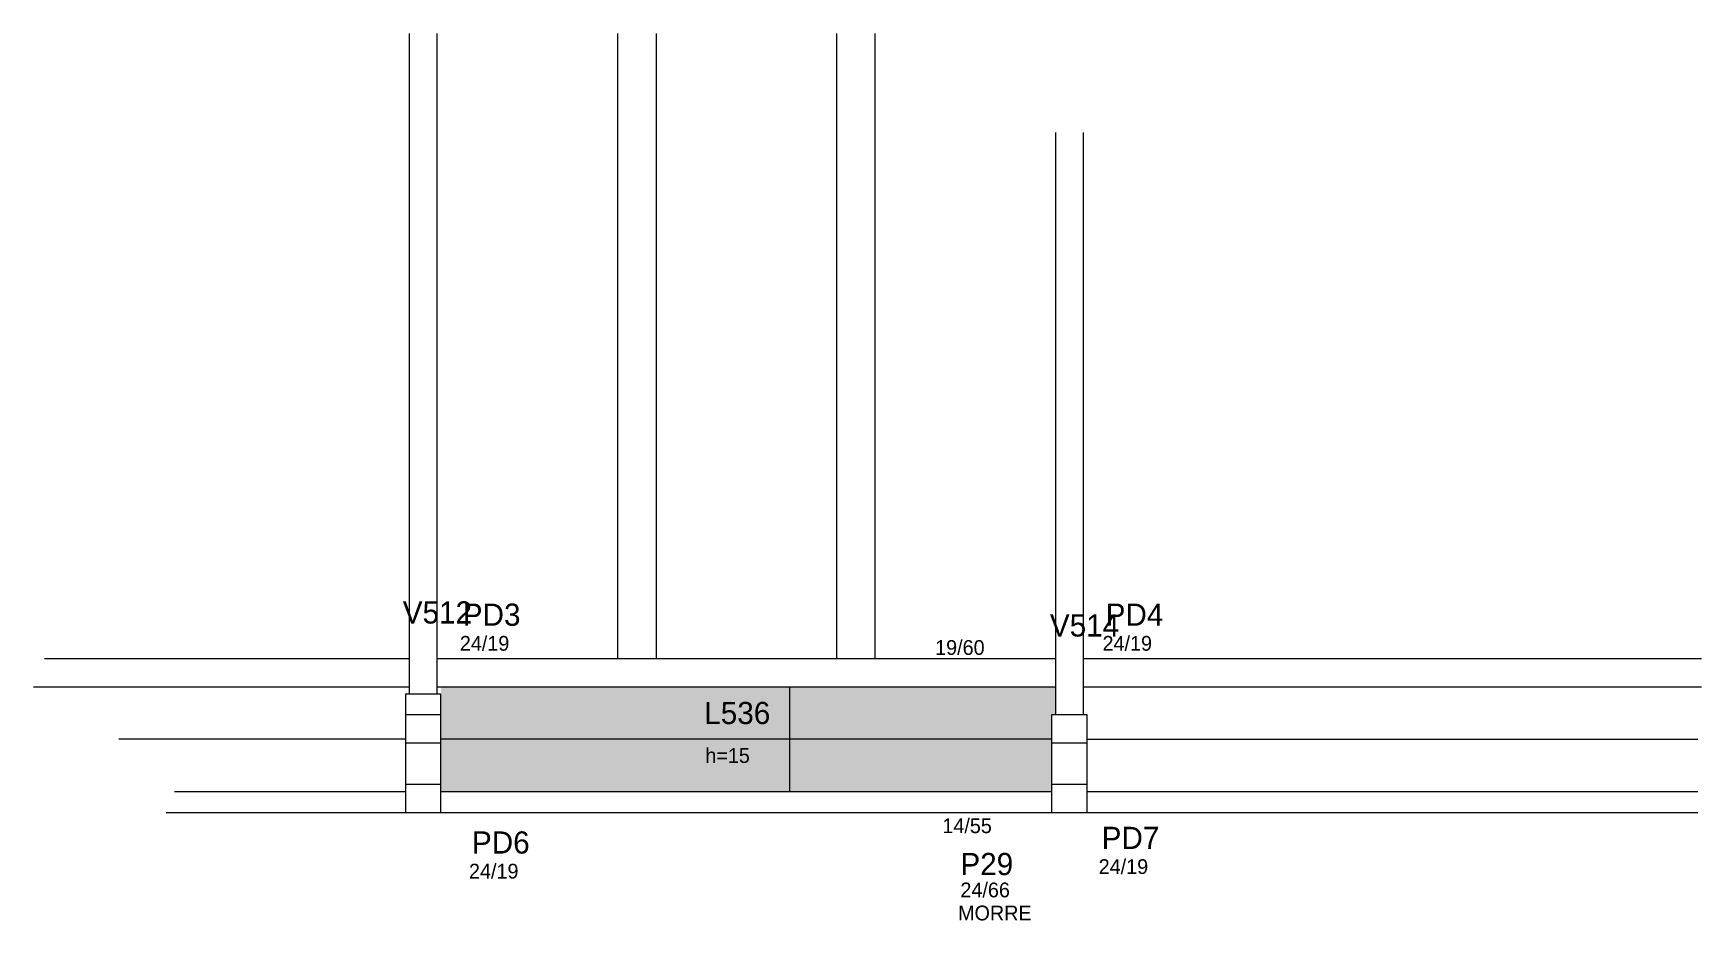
# Model space of a CAD drawing. Header units: metres. Extents: x 3779 to 4907, y 2397 to 2997.
import ezdxf

# ---------------------------------------------------------------- set-up
doc = ezdxf.new("R2010")
doc.units = ezdxf.units.M
for name, color, linetype in [('3', 7, 'Continuous'), ('4', 7, 'Continuous'), ('7', 7, 'Continuous'), ('Painéis', 7, 'Continuous'), ('REAPROVEITAMENTO', 7, 'Continuous')]:
    doc.layers.add(name, color=color, linetype=linetype)

msp = doc.modelspace()

# ---------------------------------------------------------------- hatches: boundary and pattern name
at = {"layer": 'REAPROVEITAMENTO'}
h = msp.add_hatch(color=7, dxfattribs=at)
h.dxf.hatch_style = 1
h.paths.add_polyline_path([(4469.5, 2535.9), (4467, 2535.9), (4467, 2535.9), (4467.2, 2483.9), (4467.2, 2483.9), (4054.2, 2483.9), (4054.2, 2483.9), (4054.2, 2554.9), (4054.2, 2554.9), (4469.7, 2554.9), (4469.7, 2554.9), (4469.5, 2535.9)])

# ---------------------------------------------------------------- linework, layer by layer
at = {"layer": '3', "color": 7, "lineweight": 25}
for points in [[(4032.7, 2996.9), (4032.7, 2554.9)], [(4051.7, 2554.9), (4051.7, 2996.9)], [(4469.7, 2929.9), (4469.7, 2554.9)], [(4488.7, 2554.9), (4488.7, 2929.9)], [(4032.7, 2573.9), (3786.2, 2573.9)], [(4469.7, 2573.9), (4051.7, 2573.9)], [(4906.7, 2573.9), (4488.7, 2573.9)], [(3778.6, 2554.9), (4032.7, 2554.9)], [(4032.7, 2554.9), (4032.7, 2549.9)], [(4051.7, 2554.9), (4469.7, 2554.9)], [(4051.7, 2549.9), (4051.7, 2554.9)], [(4469.7, 2554.9), (4469.7, 2535.9)], [(4488.7, 2554.9), (4906.7, 2554.9)], [(4488.7, 2535.9), (4488.7, 2554.9)], [(4488.7, 2535.9), (4488.7, 2554.9)], [(4030.2, 2483.9), (3874, 2483.9)], [(4467.2, 2483.9), (4054.2, 2483.9)], [(4904.2, 2483.9), (4491.2, 2483.9)], [(3868.4, 2469.9), (4030.2, 2469.9)], [(4054.2, 2469.9), (4467.2, 2469.9)], [(4491.2, 2469.9), (4904.2, 2469.9)]]:
    msp.add_lwpolyline(points, dxfattribs=at)
at = {"layer": '7', "color": 7, "lineweight": 25}
for points in [[(4030.2, 2469.9), (4054.2, 2469.9), (4054.2, 2549.9), (4030.2, 2549.9), (4030.2, 2469.9)], [(4030.2, 2516.9), (4054.2, 2516.9), (4054.2, 2535.9), (4030.2, 2535.9), (4030.2, 2516.9)], [(4467.2, 2469.9), (4491.2, 2469.9), (4491.2, 2535.9), (4467.2, 2535.9), (4467.2, 2469.9)], [(4467.2, 2516.9), (4491.2, 2516.9), (4491.2, 2535.9), (4467.2, 2535.9), (4467.2, 2516.9)], [(4030.2, 2469.9), (4054.2, 2469.9), (4054.2, 2488.9), (4030.2, 2488.9), (4030.2, 2469.9)], [(4467.2, 2469.9), (4491.2, 2469.9), (4491.2, 2488.9), (4467.2, 2488.9), (4467.2, 2469.9)]]:
    msp.add_lwpolyline(points, dxfattribs=at)
at = {"layer": 'Painéis', "color": 7, "lineweight": 25}
for p, q in [((4173.7, 2996.9), (4173.7, 2573.9)), ((4199.7, 2996.9), (4199.7, 2573.9)), ((4321.7, 2996.9), (4321.7, 2573.9)), ((4347.7, 2996.9), (4347.7, 2573.9)), ((4290.2, 2483.9), (4290.2, 2554.9)), ((4030.2, 2519.4), (3836.5, 2519.4)), ((4467.2, 2519.4), (4054.2, 2519.4)), ((4491.2, 2519.4), (4904.2, 2519.4))]:
    msp.add_line(p, q, dxfattribs=at)

# ---------------------------------------------------------------- texts
at = {"layer": '3', "color": 7, "lineweight": 25}
for s, p in [('24/19', (4067, 2579.3)), ('19/60', (4388.4, 2576.5)), ('24/19', (4501.6, 2579.3)), ('h=15', (4233, 2503.4)), ('14/55', (4393.3, 2455.9)), ('24/19', (4499, 2428.3)), ('24/19', (4073.2, 2425.2)), ('24/66', (4405.5, 2412.5)), ('MORRE', (4403.9, 2396.9))]:
    msp.add_text(s, height=10, dxfattribs=at).set_placement(p)
at = {"layer": '4', "color": 7, "lineweight": 25}
for s, p in [('V512', (4028.4, 2597.7)), ('PD3', (4069, 2596.2)), ('PD4', (4503.7, 2596.2)), ('V514', (4466, 2588.9)), ('L536', (4232.3, 2529.7)), ('PD7', (4501, 2445.2)), ('PD6', (4075.2, 2442.1)), ('P29', (4405.5, 2427.5))]:
    msp.add_text(s, height=15, dxfattribs=at).set_placement(p)

doc.saveas('drawing.dxf')
